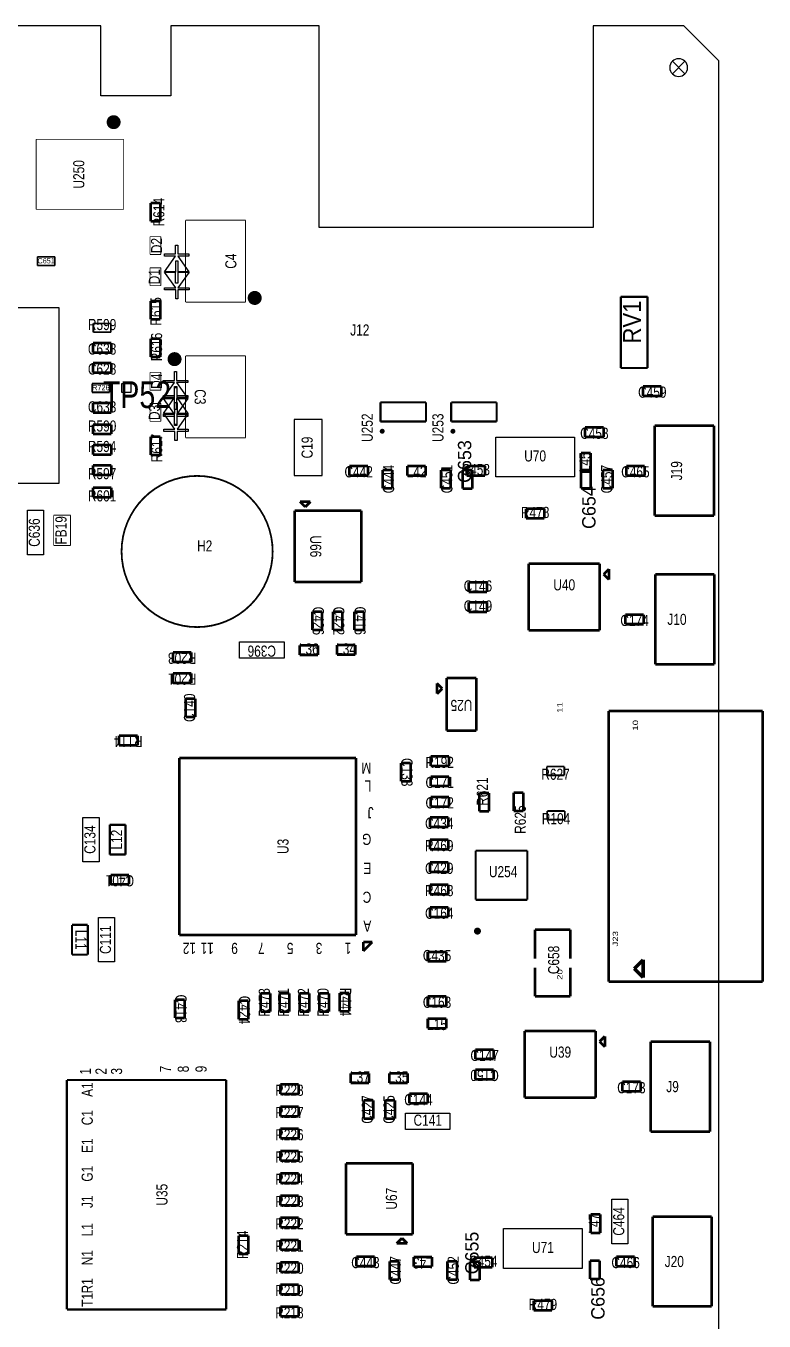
# Model space of a CAD drawing. Extents: x -6 to 122, y -39 to 112.
# Drawn here: x 77 to 119.2, y 37.7 to 111.6 of the extents above; entities that cross this region are included whole.
import ezdxf
from ezdxf.enums import TextEntityAlignment as Align

# ---------------------------------------------------------------- set-up
doc = ezdxf.new("R2010")
doc.units = 0
for name, color, linetype in [('BG_OUTLINE', 253, 'CONTINUOUS'), ('PG_ASSEMBLY_TOP', 111, 'CONTINUOUS'), ('RD_ASSEMBLY_TOP', 142, 'CONTINUOUS')]:
    doc.layers.add(name, color=color, linetype=linetype)

msp = doc.modelspace()

# ---------------------------------------------------------------- linework, layer by layer
at = {"layer": 'BG_OUTLINE'}
for points in [[(81.300015, 111.59998), (64.299998, 111.59998)], [(81.300015, 107.599988), (81.300015, 111.59998)], [(93.774971, 111.59998), (85.300007, 111.59998)], [(85.300007, 111.59998), (85.300007, 107.599988)], [(93.774971, 100.100003), (93.774971, 111.59998)], [(114.599999, 111.59998), (109.424978, 111.600005)], [(109.424978, 111.600005), (109.424978, 100.100003)], [(116.599995, 109.599984), (114.599999, 111.59998)], [(116.599995, 7.999984), (116.599995, 109.599984)], [(85.300007, 107.599988), (81.300015, 107.599988)], [(109.424978, 100.100003), (93.774971, 100.100003)]]:
    msp.add_lwpolyline(points, dxfattribs=at)
at = {"layer": 'PG_ASSEMBLY_TOP'}
msp.add_lwpolyline([(114.808, 109.22, 1), (113.792, 109.22, 1), (114.808, 109.22)], format="xyb", dxfattribs=at)
for points in [[(113.940844, 108.860844), (114.659156, 109.579156)], [(113.940844, 109.579156), (114.659156, 108.860844)], [(85.563558, 99.093071), (85.690558, 99.093071)], [(85.563558, 98.585071), (85.563558, 99.093071)], [(85.690558, 99.093071), (85.690558, 98.585071)], [(84.928558, 98.458071), (84.928558, 98.585071)], [(84.928558, 98.585071), (85.563558, 98.585071)], [(84.928558, 97.558073), (85.563558, 98.458071)], [(85.563558, 98.458071), (84.928558, 98.458071)], [(85.690558, 98.585071), (86.325558, 98.585071)], [(86.325558, 98.458071), (85.690558, 98.458071)], [(85.690558, 98.458071), (86.325558, 97.558073)], [(86.325558, 98.585071), (86.325558, 98.458071)], [(85.576562, 97.553069), (85.576562, 98.188069)], [(85.576562, 98.188069), (85.703562, 98.188069)], [(85.703562, 98.188069), (85.703562, 97.553069)], [(85.563558, 97.558073), (84.928558, 97.558073)], [(85.576562, 96.653071), (84.941562, 97.553069)], [(84.941562, 97.553069), (85.576562, 97.553069)], [(85.563558, 96.923073), (85.563558, 97.558073)], [(85.690558, 96.923073), (85.563558, 96.923073)], [(86.325558, 97.558073), (85.690558, 97.558073)], [(85.690558, 97.558073), (85.690558, 96.923073)], [(85.703562, 97.553069), (86.338562, 97.553069)], [(86.338562, 97.553069), (85.703562, 96.653071)], [(84.941562, 96.526071), (84.941562, 96.653071)], [(84.941562, 96.653071), (85.576562, 96.653071)], [(85.576562, 96.526071), (84.941562, 96.526071)], [(85.576562, 96.018071), (85.576562, 96.526071)], [(85.703562, 96.653071), (86.338562, 96.653071)], [(86.338562, 96.526071), (85.703562, 96.526071)], [(85.703562, 96.526071), (85.703562, 96.018071)], [(86.338562, 96.653071), (86.338562, 96.526071)], [(78.918029, 95.498996), (68.918023, 95.498996)], [(78.918029, 85.498991), (78.918029, 95.498996)], [(85.703562, 96.018071), (85.576562, 96.018071)], [(85.504858, 91.872257), (85.631858, 91.872257)], [(85.504858, 91.364257), (85.504858, 91.872257)], [(85.631858, 91.872257), (85.631858, 91.364257)], [(84.869858, 91.237257), (84.869858, 91.364257)], [(84.869858, 91.364257), (85.504858, 91.364257)], [(84.869858, 90.337259), (85.504858, 91.237257)], [(85.504858, 91.237257), (84.869858, 91.237257)], [(85.512732, 91.015744), (85.639732, 91.015744)], [(85.512732, 90.507744), (85.512732, 91.015744)], [(85.517838, 90.332255), (85.517838, 90.967255)], [(85.517838, 90.967255), (85.644838, 90.967255)], [(85.631858, 91.364257), (86.266858, 91.364257)], [(86.266858, 91.237257), (85.631858, 91.237257)], [(85.631858, 91.237257), (86.266858, 90.337259)], [(85.639732, 91.015744), (85.639732, 90.507744)], [(85.644838, 90.967255), (85.644838, 90.332255)], [(86.266858, 91.364257), (86.266858, 91.237257)], [(85.504858, 90.337259), (84.869858, 90.337259)], [(84.877732, 90.380744), (84.877732, 90.507744)], [(84.877732, 90.507744), (85.512732, 90.507744)], [(84.877732, 89.480847), (85.512732, 90.380744)], [(85.512732, 90.380744), (84.877732, 90.380744)], [(85.517838, 89.432257), (84.882838, 90.332255)], [(84.882838, 90.332255), (85.517838, 90.332255)], [(85.504858, 89.702259), (85.504858, 90.337259)], [(86.266858, 90.337259), (85.631858, 90.337259)], [(85.631858, 90.337259), (85.631858, 89.702259)], [(85.639732, 90.507744), (86.274732, 90.507744)], [(86.274732, 90.380744), (85.639732, 90.380744)], [(85.639732, 90.380744), (86.274732, 89.480847)], [(85.644838, 90.332255), (86.279838, 90.332255)], [(86.279838, 90.332255), (85.644838, 89.432257)], [(86.274732, 90.507744), (86.274732, 90.380744)], [(85.512732, 89.480847), (84.877732, 89.480847)], [(85.525635, 88.575744), (84.890635, 89.475742)], [(84.890635, 89.475742), (85.525635, 89.475742)], [(85.631858, 89.702259), (85.504858, 89.702259)], [(85.512732, 88.845847), (85.512732, 89.480847)], [(85.525635, 89.475742), (85.525635, 90.110742)], [(85.525635, 90.110742), (85.652635, 90.110742)], [(86.274732, 89.480847), (85.639732, 89.480847)], [(85.639732, 89.480847), (85.639732, 88.845847)], [(85.652635, 90.110742), (85.652635, 89.475742)], [(85.652635, 89.475742), (86.287635, 89.475742)], [(86.287635, 89.475742), (85.652635, 88.575744)], [(84.882838, 89.305257), (84.882838, 89.432257)], [(84.882838, 89.432257), (85.517838, 89.432257)], [(85.517838, 89.305257), (84.882838, 89.305257)], [(85.639732, 88.845847), (85.512732, 88.845847)], [(85.517838, 88.797257), (85.517838, 89.305257)], [(85.644838, 88.797257), (85.517838, 88.797257)], [(85.644838, 89.432257), (86.279838, 89.432257)], [(86.279838, 89.305257), (85.644838, 89.305257)], [(85.644838, 89.305257), (85.644838, 88.797257)], [(86.279838, 89.432257), (86.279838, 89.305257)], [(93.946878, 89.133807), (92.346678, 89.133807)], [(92.346678, 89.133807), (92.346678, 85.934017)], [(93.946878, 85.934017), (93.946878, 89.133807)], [(84.890635, 88.448744), (84.890635, 88.575744)], [(84.890635, 88.575744), (85.525635, 88.575744)], [(85.525635, 88.448744), (84.890635, 88.448744)], [(85.525635, 87.940744), (85.525635, 88.448744)], [(85.652635, 88.575744), (86.287635, 88.575744)], [(86.287635, 88.448744), (85.652635, 88.448744)], [(85.652635, 88.448744), (85.652635, 87.940744)], [(86.287635, 88.575744), (86.287635, 88.448744)], [(85.652635, 87.940744), (85.525635, 87.940744)], [(92.346678, 85.934017), (93.946878, 85.934017)], [(68.918023, 85.498991), (78.918029, 85.498991)]]:
    msp.add_lwpolyline(points, dxfattribs=at)
for points, const_width in [([(82.232449, 106.105046, 0.999997), (81.833187, 106.105071, 1.000003), (82.232449, 106.105046)], 0.398805), ([(90.289913, 96.073341, 0.999987), (89.890041, 96.073366, 1.000013), (90.289913, 96.073341)], 0.399999), ([(85.712554, 92.578961, 1.000013), (85.312682, 92.578936, 0.999987), (85.712554, 92.578961)], 0.399999), ([(97.440902, 88.463653, 0.999969), (97.300898, 88.463653, 1.000031), (97.440902, 88.463653)], 0.140005), ([(101.479502, 88.463653, 0.999969), (101.339498, 88.463653, 1.000031), (101.479502, 88.463653)], 0.140005), ([(91.114296, 81.599989, 1), (82.485763, 81.599989, 1), (91.114296, 81.599989)], 0.1016), ([(102.909294, 59.93224, 0.999987), (102.709294, 59.932265, 1.000013), (102.909294, 59.93224)], 0.2)]:
    msp.add_lwpolyline(points, format="xyb", dxfattribs=dict(at, const_width=const_width))
for points, const_width in [([(77.605687, 105.126231), (77.605687, 101.12822)], 0.0508), ([(82.604483, 105.126231), (77.605687, 105.126231)], 0.0508), ([(82.604483, 101.12822), (82.604483, 105.126231)], 0.0508), ([(84.14799, 101.493244), (84.14799, 100.443259)], 0.1524), ([(84.698205, 101.493244), (84.14799, 101.493244)], 0.1524), ([(84.698205, 100.443259), (84.698205, 101.493244)], 0.1524), ([(77.605687, 101.12822), (82.604483, 101.12822)], 0.0508), ([(84.14799, 100.443259), (84.698205, 100.443259)], 0.1524), ([(89.566547, 100.51128), (86.137547, 100.51128)], 0.050013), ([(86.137547, 100.51128), (86.137547, 95.837197)], 0.050013), ([(89.566547, 95.837197), (89.566547, 100.51128)], 0.050013), ([(84.113141, 98.553143), (84.113141, 99.573232)], 0.050013), ([(84.113141, 99.573232), (84.732952, 99.573232)], 0.050013), ([(84.732952, 99.573232), (84.732952, 98.553143)], 0.050013), ([(78.681097, 98.420911), (77.681303, 98.420911)], 0.1016), ([(77.681303, 98.420911), (77.681303, 97.921089)], 0.1016), ([(78.681097, 97.921089), (78.681097, 98.420911)], 0.1016), ([(84.732952, 98.553143), (84.113141, 98.553143)], 0.050013), ([(77.681303, 97.921089), (78.681097, 97.921089)], 0.1016), ([(84.113243, 96.77527), (84.113243, 97.795359)], 0.050013), ([(84.113243, 97.795359), (84.732952, 97.795359)], 0.050013), ([(84.732952, 97.795359), (84.732952, 96.77527)], 0.050013), ([(84.732952, 96.77527), (84.113243, 96.77527)], 0.050013), ([(110.998, 92.075), (110.998, 96.139)], 0.127), ([(110.998, 96.139), (112.522, 96.139)], 0.127), ([(112.522, 96.139), (112.522, 92.075)], 0.127), ([(84.698205, 95.905244), (84.14799, 95.905244)], 0.1524), ([(84.14799, 95.905244), (84.14799, 94.855259)], 0.1524), ([(84.698205, 94.855259), (84.698205, 95.905244)], 0.1524), ([(86.137547, 95.837197), (89.566547, 95.837197)], 0.050013), ([(81.874995, 94.614263), (80.875175, 94.614263)], 0.102108), ([(80.875175, 94.614263), (80.875175, 94.114366)], 0.102108), ([(81.874995, 94.114366), (81.874995, 94.614263)], 0.102108), ([(84.14799, 94.855259), (84.698205, 94.855259)], 0.1524), ([(80.875175, 94.114366), (81.874995, 94.114366)], 0.102108), ([(81.90009, 93.496359), (80.850105, 93.496359)], 0.1524), ([(80.850105, 93.496359), (80.850105, 92.946144)], 0.1524), ([(81.90009, 92.946144), (81.90009, 93.496359)], 0.1524), ([(84.698205, 93.746244), (84.14799, 93.746244)], 0.1524), ([(84.14799, 93.746244), (84.14799, 92.696259)], 0.1524), ([(84.698205, 92.696259), (84.698205, 93.746244)], 0.1524), ([(80.850105, 92.946144), (81.90009, 92.946144)], 0.1524), ([(81.90009, 92.353359), (80.850105, 92.353359)], 0.1524), ([(80.850105, 92.353359), (80.850105, 91.803144)], 0.1524), ([(81.90009, 91.803144), (81.90009, 92.353359)], 0.1524), ([(84.14799, 92.696259), (84.698205, 92.696259)], 0.1524), ([(86.137648, 92.764305), (86.137648, 88.090197)], 0.050013), ([(89.566648, 92.764305), (86.137648, 92.764305)], 0.050013), ([(89.566648, 88.090197), (89.566648, 92.764305)], 0.050013), ([(80.850105, 91.803144), (81.90009, 91.803144)], 0.1524), ([(84.113141, 90.806143), (84.113141, 91.826258)], 0.050013), ([(84.113141, 91.826258), (84.732952, 91.826258)], 0.050013), ([(84.732952, 91.826258), (84.732952, 90.806143)], 0.050013), ([(112.522, 92.075), (110.998, 92.075)], 0.127), ([(81.805297, 91.181911), (80.805503, 91.181911)], 0.102108), ([(80.805503, 91.181911), (80.805503, 90.682089)], 0.102108), ([(81.805297, 90.682089), (81.805297, 91.181911)], 0.102108), ([(113.31989, 91.032559), (112.269905, 91.032559)], 0.1524), ([(112.269905, 91.032559), (112.269905, 90.482344)], 0.1524), ([(113.31989, 90.482344), (113.31989, 91.032559)], 0.1524), ([(80.805503, 90.682089), (81.805297, 90.682089)], 0.102108), ([(84.732952, 90.806143), (84.113141, 90.806143)], 0.050013), ([(112.269905, 90.482344), (113.31989, 90.482344)], 0.1524), ([(81.90009, 90.067359), (80.850105, 90.067359)], 0.1524), ([(80.850105, 90.067359), (80.850105, 89.517144)], 0.1524), ([(80.850105, 89.517144), (81.90009, 89.517144)], 0.1524), ([(81.90009, 89.517144), (81.90009, 90.067359)], 0.1524), ([(84.113141, 89.028143), (84.113141, 90.048258)], 0.050013), ([(84.113141, 90.048258), (84.732952, 90.048258)], 0.050013), ([(84.732952, 90.048258), (84.732952, 89.028143)], 0.050013), ([(97.2709, 89.01364), (97.2709, 90.113663)], 0.127), ([(97.2709, 90.113663), (99.870895, 90.113663)], 0.127), ([(99.870895, 90.113663), (99.870895, 89.01364)], 0.127), ([(101.3095, 89.01364), (101.3095, 90.113663)], 0.127), ([(101.3095, 90.113663), (103.909495, 90.113663)], 0.127), ([(103.909495, 90.113663), (103.909495, 89.01364)], 0.127), ([(81.90009, 88.848159), (80.850105, 88.848159)], 0.1524), ([(80.850105, 88.848159), (80.850105, 88.297944)], 0.1524), ([(81.90009, 88.297944), (81.90009, 88.848159)], 0.1524), ([(84.732952, 89.028143), (84.113141, 89.028143)], 0.050013), ([(99.870895, 89.01364), (97.2709, 89.01364)], 0.127), ([(103.909495, 89.01364), (101.3095, 89.01364)], 0.127), ([(110.010219, 88.684202), (108.960234, 88.684202)], 0.1524), ([(108.960234, 88.684202), (108.960234, 88.133987)], 0.1524), ([(110.010219, 88.133987), (110.010219, 88.684202)], 0.1524), ([(112.934598, 88.776251), (112.934598, 83.645451)], 0.1524), ([(116.312798, 88.776251), (112.934598, 88.776251)], 0.1524), ([(116.312798, 83.645451), (116.312798, 88.776251)], 0.1524), ([(80.850105, 88.297944), (81.90009, 88.297944)], 0.1524), ([(84.698205, 88.158244), (84.14799, 88.158244)], 0.1524), ([(84.14799, 88.158244), (84.14799, 87.108259)], 0.1524), ([(84.698205, 87.108259), (84.698205, 88.158244)], 0.1524), ([(86.137648, 88.090197), (89.566648, 88.090197)], 0.050013), ([(108.960234, 88.133987), (110.010219, 88.133987)], 0.1524), ([(81.90009, 87.679759), (80.850105, 87.679759)], 0.1524), ([(80.850105, 87.679759), (80.850105, 87.129544)], 0.1524), ([(81.90009, 87.129544), (81.90009, 87.679759)], 0.1524), ([(109.277734, 87.215955), (108.727519, 87.215955)], 0.1524), ([(108.727519, 87.215955), (108.727519, 86.165969)], 0.1524), ([(109.277734, 86.165969), (109.277734, 87.215955)], 0.1524), ([(80.850105, 87.129544), (81.90009, 87.129544)], 0.1524), ([(81.90009, 86.511359), (80.850105, 86.511359)], 0.1524), ([(80.850105, 86.511359), (80.850105, 85.961144)], 0.1524), ([(81.90009, 85.961144), (81.90009, 86.511359)], 0.1524), ([(84.14799, 87.108259), (84.698205, 87.108259)], 0.1524), ([(96.550886, 86.485959), (95.500901, 86.485959)], 0.1524), ([(95.500901, 86.485959), (95.500901, 85.935744)], 0.1524), ([(96.550886, 85.935744), (96.550886, 86.485959)], 0.1524), ([(99.858932, 86.485959), (98.808946, 86.485959)], 0.1524), ([(98.808946, 86.485959), (98.808946, 85.935744)], 0.1524), ([(99.858932, 85.935744), (99.858932, 86.485959)], 0.1524), ([(103.238757, 86.485959), (102.188772, 86.485959)], 0.1524), ([(102.188772, 86.485959), (102.188772, 85.935744)], 0.1524), ([(103.238757, 85.935744), (103.238757, 86.485959)], 0.1524), ([(112.35469, 86.485959), (111.304705, 86.485959)], 0.1524), ([(111.304705, 86.485959), (111.304705, 85.935744)], 0.1524), ([(112.35469, 85.935744), (112.35469, 86.485959)], 0.1524), ([(80.850105, 85.961144), (81.90009, 85.961144)], 0.1524), ([(95.500901, 85.935744), (96.550886, 85.935744)], 0.1524), ([(97.397062, 86.255733), (97.397062, 85.205748)], 0.1524), ([(97.947277, 86.255733), (97.397062, 86.255733)], 0.1524), ([(97.947277, 85.205748), (97.947277, 86.255733)], 0.1524), ([(98.808946, 85.935744), (99.858932, 85.935744)], 0.1524), ([(100.725681, 86.255733), (100.725681, 85.205748)], 0.1524), ([(101.275896, 86.255733), (100.725681, 86.255733)], 0.1524), ([(101.275896, 85.205748), (101.275896, 86.255733)], 0.1524), ([(102.518439, 86.244938), (101.968224, 86.244938)], 0.1524), ([(101.968224, 86.244938), (101.968224, 85.194953)], 0.1524), ([(102.188772, 85.935744), (103.238757, 85.935744)], 0.1524), ([(102.518439, 85.194953), (102.518439, 86.244938)], 0.1524), ([(108.727519, 86.255733), (108.727519, 85.205748)], 0.1524), ([(109.277734, 86.255733), (108.727519, 86.255733)], 0.1524), ([(108.727519, 86.165969), (109.277734, 86.165969)], 0.1524), ([(109.277734, 85.205748), (109.277734, 86.255733)], 0.1524), ([(109.980476, 86.255733), (109.980476, 85.205748)], 0.1524), ([(110.530691, 86.255733), (109.980476, 86.255733)], 0.1524), ([(110.530691, 85.205748), (110.530691, 86.255733)], 0.1524), ([(111.304705, 85.935744), (112.35469, 85.935744)], 0.1524), ([(81.90009, 85.241359), (80.850105, 85.241359)], 0.1524), ([(80.850105, 85.241359), (80.850105, 84.691144)], 0.1524), ([(81.90009, 84.691144), (81.90009, 85.241359)], 0.1524), ([(97.397062, 85.205748), (97.947277, 85.205748)], 0.1524), ([(100.725681, 85.205748), (101.275896, 85.205748)], 0.1524), ([(101.968224, 85.194953), (102.518439, 85.194953)], 0.1524), ([(108.727519, 85.205748), (109.277734, 85.205748)], 0.1524), ([(109.980476, 85.205748), (110.530691, 85.205748)], 0.1524), ([(80.850105, 84.691144), (81.90009, 84.691144)], 0.1524), ([(93.273296, 84.441817), (92.673297, 84.441817)], 0.1524), ([(92.673297, 84.441817), (92.973296, 84.14192)], 0.1524), ([(92.973296, 84.14192), (93.273296, 84.441817)], 0.1524), ([(78.606498, 81.943651), (78.606498, 83.670851)], 0.0508), ([(78.606498, 83.670851), (79.571698, 83.670851)], 0.0508), ([(79.571698, 83.670851), (79.571698, 81.943651)], 0.0508), ([(96.178294, 83.92193), (92.368294, 83.92193)], 0.151892), ([(92.368294, 83.92193), (92.368294, 79.86202)], 0.151892), ([(96.178294, 79.86202), (96.178294, 83.92193)], 0.151892), ([(106.631232, 84.041742), (105.581247, 84.041742)], 0.1524), ([(105.581247, 84.041742), (105.581247, 83.491527)], 0.1524), ([(105.581247, 83.491527), (106.631232, 83.491527)], 0.1524), ([(106.631232, 83.491527), (106.631232, 84.041742)], 0.1524), ([(112.934598, 83.645451), (116.312798, 83.645451)], 0.1524), ([(79.571698, 81.943651), (78.606498, 81.943651)], 0.0508), ([(109.79564, 80.904817), (105.73573, 80.904817)], 0.151892), ([(105.73573, 80.904817), (105.73573, 77.094817)], 0.151892), ([(109.79564, 77.094817), (109.79564, 80.904817)], 0.151892), ([(110.315629, 80.599712), (110.01563, 80.299712)], 0.1524), ([(110.315629, 79.999815), (110.315629, 80.599712)], 0.1524), ([(92.368294, 79.86202), (96.178294, 79.86202)], 0.151892), ([(103.36309, 79.846424), (102.313105, 79.846424)], 0.1524), ([(102.313105, 79.846424), (102.313105, 79.296209)], 0.1524), ([(103.36309, 79.296209), (103.36309, 79.846424)], 0.1524), ([(110.01563, 80.299712), (110.315629, 79.999815)], 0.1524), ([(112.959998, 80.292651), (112.959998, 75.161851)], 0.1524), ([(116.338198, 80.292651), (112.959998, 80.292651)], 0.1524), ([(116.338198, 75.161851), (116.338198, 80.292651)], 0.1524), ([(102.313105, 79.296209), (103.36309, 79.296209)], 0.1524), ([(103.36309, 78.703424), (102.313105, 78.703424)], 0.1524), ([(102.313105, 78.703424), (102.313105, 78.153209)], 0.1524), ([(103.36309, 78.153209), (103.36309, 78.703424)], 0.1524), ([(93.384446, 78.164334), (93.384446, 77.114349)], 0.1524), ([(93.934661, 78.164334), (93.384446, 78.164334)], 0.1524), ([(93.934661, 77.114349), (93.934661, 78.164334)], 0.1524), ([(94.552846, 78.164334), (94.552846, 77.114349)], 0.1524), ([(95.103061, 78.164334), (94.552846, 78.164334)], 0.1524), ([(95.103061, 77.114349), (95.103061, 78.164334)], 0.1524), ([(95.77258, 78.174037), (95.77258, 77.124052)], 0.1524), ([(96.322794, 78.174037), (95.77258, 78.174037)], 0.1524), ([(96.322794, 77.124052), (96.322794, 78.174037)], 0.1524), ([(102.313105, 78.153209), (103.36309, 78.153209)], 0.1524), ([(112.306379, 78.002359), (111.256394, 78.002359)], 0.1524), ([(111.256394, 78.002359), (111.256394, 77.452144)], 0.1524), ([(112.306379, 77.452144), (112.306379, 78.002359)], 0.1524), ([(93.384446, 77.114349), (93.934661, 77.114349)], 0.1524), ([(94.552846, 77.114349), (95.103061, 77.114349)], 0.1524), ([(95.77258, 77.124052), (96.322794, 77.124052)], 0.1524), ([(105.73573, 77.094817), (109.79564, 77.094817)], 0.151892), ([(111.256394, 77.452144), (112.306379, 77.452144)], 0.1524), ([(93.704435, 76.250978), (92.65445, 76.250978)], 0.1524), ([(92.65445, 76.250978), (92.65445, 75.700763)], 0.1524), ([(93.704435, 75.700763), (93.704435, 76.250978)], 0.1524), ([(95.833057, 76.255956), (94.783072, 76.255956)], 0.1524), ([(94.783072, 76.255956), (94.783072, 75.705741)], 0.1524), ([(95.833057, 75.705741), (95.833057, 76.255956)], 0.1524), ([(86.473157, 75.842901), (85.423172, 75.842901)], 0.1524), ([(85.423172, 75.842901), (85.423172, 75.292687)], 0.1524), ([(86.473157, 75.292687), (86.473157, 75.842901)], 0.1524), ([(92.65445, 75.700763), (93.704435, 75.700763)], 0.1524), ([(94.783072, 75.705741), (95.833057, 75.705741)], 0.1524), ([(85.423172, 75.292687), (86.473157, 75.292687)], 0.1524), ([(86.473157, 74.6506), (85.423172, 74.6506)], 0.1524), ([(85.423172, 74.6506), (85.423172, 74.100385)], 0.1524), ([(86.473157, 74.100385), (86.473157, 74.6506)], 0.1524), ([(112.959998, 75.161851), (116.338198, 75.161851)], 0.1524), ([(85.423172, 74.100385), (86.473157, 74.100385)], 0.1524), ([(100.798198, 73.775748), (100.4983, 74.075747)], 0.1524), ([(100.4983, 74.075747), (100.4983, 73.475748)], 0.1524), ([(102.748207, 74.37595), (101.048388, 74.37595)], 0.1524), ([(101.048388, 74.37595), (101.048388, 71.375753)], 0.1524), ([(102.748207, 71.375753), (102.748207, 74.37595)], 0.1524), ([(86.154539, 73.204121), (86.154539, 72.154136)], 0.1524), ([(86.704754, 73.204121), (86.154539, 73.204121)], 0.1524), ([(86.704754, 72.154136), (86.704754, 73.204121)], 0.1524), ([(100.4983, 73.475748), (100.798198, 73.775748)], 0.1524), ([(119.104105, 72.498255), (110.304097, 72.498255)], 0.1524), ([(110.304097, 72.498255), (110.304097, 57.048248)], 0.1524), ([(119.104105, 57.048248), (119.104105, 72.498255)], 0.1524), ([(86.154539, 72.154136), (86.704754, 72.154136)], 0.1524), ([(83.39869, 71.093559), (82.348705, 71.093559)], 0.1524), ([(82.348705, 71.093559), (82.348705, 70.543344)], 0.1524), ([(83.39869, 70.543344), (83.39869, 71.093559)], 0.1524), ([(101.048388, 71.375753), (102.748207, 71.375753)], 0.1524), ([(82.348705, 70.543344), (83.39869, 70.543344)], 0.1524), ([(95.879641, 69.816523), (85.779635, 69.816523)], 0.1524), ([(85.779635, 69.816523), (85.779635, 59.716416)], 0.1524), ([(95.879641, 59.716416), (95.879641, 69.816523)], 0.1524), ([(98.447936, 69.526074), (98.447936, 68.476089)], 0.1524), ([(98.998151, 69.526074), (98.447936, 69.526074)], 0.1524), ([(98.998151, 68.476089), (98.998151, 69.526074)], 0.1524), ([(101.17869, 69.899759), (100.128705, 69.899759)], 0.1524), ([(100.128705, 69.899759), (100.128705, 69.349544)], 0.1524), ([(101.17869, 69.349544), (101.17869, 69.899759)], 0.1524), ([(100.128705, 69.349544), (101.17869, 69.349544)], 0.1524), ([(101.17869, 68.756759), (100.128705, 68.756759)], 0.1524), ([(100.128705, 68.756759), (100.128705, 68.206544)], 0.1524), ([(101.17869, 68.206544), (101.17869, 68.756759)], 0.1524), ([(107.768263, 69.325388), (106.768468, 69.325388)], 0.102108), ([(106.768468, 69.325388), (106.768468, 68.825567)], 0.102108), ([(106.768468, 68.825567), (107.768263, 68.825567)], 0.102108), ([(107.768263, 68.825567), (107.768263, 69.325388)], 0.102108), ([(98.447936, 68.476089), (98.998151, 68.476089)], 0.1524), ([(100.128705, 68.206544), (101.17869, 68.206544)], 0.1524), ([(101.17869, 67.588359), (100.128705, 67.588359)], 0.1524), ([(100.128705, 67.588359), (100.128705, 67.038144)], 0.1524), ([(101.17869, 67.038144), (101.17869, 67.588359)], 0.1524), ([(103.468805, 67.812844), (102.91859, 67.812844)], 0.1524), ([(102.91859, 67.812844), (102.91859, 66.762859)], 0.1524), ([(103.468805, 66.762859), (103.468805, 67.812844)], 0.1524), ([(104.87439, 67.838244), (104.87439, 66.788259)], 0.1524), ([(105.424605, 67.838244), (104.87439, 67.838244)], 0.1524), ([(105.424605, 66.788259), (105.424605, 67.838244)], 0.1524), ([(100.128705, 67.038144), (101.17869, 67.038144)], 0.1524), ([(102.91859, 66.762859), (103.468805, 66.762859)], 0.1524), ([(104.87439, 66.788259), (105.424605, 66.788259)], 0.1524), ([(107.796584, 66.79057), (106.796789, 66.79057)], 0.102108), ([(106.796789, 66.79057), (106.796789, 66.290749)], 0.102108), ([(107.796584, 66.290749), (107.796584, 66.79057)], 0.102108), ([(82.714186, 66.004161), (81.81401, 66.004161)], 0.127), ([(81.81401, 66.004161), (81.81401, 64.304342)], 0.127), ([(82.714186, 64.304342), (82.714186, 66.004161)], 0.127), ([(101.15329, 66.419959), (100.103305, 66.419959)], 0.1524), ([(100.103305, 66.419959), (100.103305, 65.869744)], 0.1524), ([(100.103305, 65.869744), (101.15329, 65.869744)], 0.1524), ([(101.15329, 65.869744), (101.15329, 66.419959)], 0.1524), ([(106.796789, 66.290749), (107.796584, 66.290749)], 0.102108), ([(101.15329, 65.149959), (100.103305, 65.149959)], 0.1524), ([(100.103305, 65.149959), (100.103305, 64.599744)], 0.1524), ([(101.15329, 64.599744), (101.15329, 65.149959)], 0.1524), ([(81.81401, 64.304342), (82.714186, 64.304342)], 0.127), ([(100.103305, 64.599744), (101.15329, 64.599744)], 0.1524), ([(102.709294, 61.722254), (102.709294, 64.522248)], 0.127), ([(102.709294, 64.522248), (105.659301, 64.522248)], 0.127), ([(105.659301, 64.522248), (105.659301, 61.722254)], 0.127), ([(101.15329, 63.854559), (100.103305, 63.854559)], 0.1524), ([(100.103305, 63.854559), (100.103305, 63.304344)], 0.1524), ([(101.15329, 63.304344), (101.15329, 63.854559)], 0.1524), ([(82.91609, 63.143359), (81.866105, 63.143359)], 0.1524), ([(81.866105, 63.143359), (81.866105, 62.593144)], 0.1524), ([(82.91609, 62.593144), (82.91609, 63.143359)], 0.1524), ([(100.103305, 63.304344), (101.15329, 63.304344)], 0.1524), ([(81.866105, 62.593144), (82.91609, 62.593144)], 0.1524), ([(101.15329, 62.584559), (100.103305, 62.584559)], 0.1524), ([(100.103305, 62.584559), (100.103305, 62.034344)], 0.1524), ([(100.103305, 62.034344), (101.15329, 62.034344)], 0.1524), ([(101.15329, 62.034344), (101.15329, 62.584559)], 0.1524), ([(101.15329, 61.289159), (100.103305, 61.289159)], 0.1524), ([(100.103305, 61.289159), (100.103305, 60.738944)], 0.1524), ([(101.15329, 60.738944), (101.15329, 61.289159)], 0.1524), ([(105.659301, 61.722254), (102.709294, 61.722254)], 0.127), ([(100.103305, 60.738944), (101.15329, 60.738944)], 0.1524), ([(79.654984, 60.289161), (79.654984, 58.589139)], 0.127), ([(80.554881, 60.289161), (79.654984, 60.289161)], 0.127), ([(80.554881, 58.589139), (80.554881, 60.289161)], 0.127), ([(108.123558, 60.013291), (106.091558, 60.013291)], 0.1524), ([(106.091558, 60.013291), (106.091558, 58.362291)], 0.1524), ([(108.123558, 58.362291), (108.123558, 60.013291)], 0.1524), ([(85.779635, 59.716416), (95.879641, 59.716416)], 0.1524), ([(96.290638, 58.797419), (96.290638, 59.305419)], 0.1524), ([(96.290638, 59.305419), (96.798638, 59.305419)], 0.1524), ([(96.671638, 59.178419), (96.290638, 58.797419)], 0.1524), ([(96.798638, 59.305419), (96.671638, 59.178419)], 0.1524), ([(79.654984, 58.589139), (80.554881, 58.589139)], 0.127), ([(101.02629, 58.749159), (99.976305, 58.749159)], 0.1524), ([(99.976305, 58.749159), (99.976305, 58.198944)], 0.1524), ([(101.02629, 58.198944), (101.02629, 58.749159)], 0.1524), ([(99.976305, 58.198944), (101.02629, 58.198944)], 0.1524), ([(106.091558, 56.203291), (106.091558, 57.854291)], 0.1524), ([(108.123558, 57.854291), (108.123558, 56.203291)], 0.1524), ([(111.761092, 57.788251), (112.269092, 58.296251)], 0.2032), ([(112.269092, 57.280251), (111.761092, 57.788251)], 0.2032), ([(112.269092, 58.296251), (112.269092, 57.280251)], 0.2032), ([(110.304097, 57.048248), (119.104105, 57.048248)], 0.1524), ([(90.424152, 56.388584), (90.424152, 55.338599)], 0.1524), ([(90.974367, 56.388584), (90.424152, 56.388584)], 0.1524), ([(90.974367, 55.338599), (90.974367, 56.388584)], 0.1524), ([(91.516352, 56.388584), (91.516352, 55.338599)], 0.1524), ([(92.066567, 56.388584), (91.516352, 56.388584)], 0.1524), ([(92.066567, 55.338599), (92.066567, 56.388584)], 0.1524), ([(92.659352, 56.388584), (92.659352, 55.338599)], 0.1524), ([(93.209567, 56.388584), (92.659352, 56.388584)], 0.1524), ([(93.209567, 55.338599), (93.209567, 56.388584)], 0.1524), ([(93.776952, 56.388584), (93.776952, 55.338599)], 0.1524), ([(94.327167, 56.388584), (93.776952, 56.388584)], 0.1524), ([(94.327167, 55.338599), (94.327167, 56.388584)], 0.1524), ([(94.94299, 56.408244), (94.94299, 55.358259)], 0.1524), ([(95.493205, 56.408244), (94.94299, 56.408244)], 0.1524), ([(95.493205, 55.358259), (95.493205, 56.408244)], 0.1524), ([(101.02629, 56.209159), (99.976305, 56.209159)], 0.1524), ([(99.976305, 56.209159), (99.976305, 55.658944)], 0.1524), ([(101.02629, 55.658944), (101.02629, 56.209159)], 0.1524), ([(108.123558, 56.203291), (106.091558, 56.203291)], 0.1524), ([(85.54499, 56.027244), (85.54499, 54.977259)], 0.1524), ([(86.095205, 56.027244), (85.54499, 56.027244)], 0.1524), ([(86.095205, 54.977259), (86.095205, 56.027244)], 0.1524), ([(89.17145, 55.954422), (89.17145, 54.904437)], 0.1524), ([(89.721665, 55.954422), (89.17145, 55.954422)], 0.1524), ([(89.721665, 54.904437), (89.721665, 55.954422)], 0.1524), ([(99.976305, 55.658944), (101.02629, 55.658944)], 0.1524), ([(85.54499, 54.977259), (86.095205, 54.977259)], 0.1524), ([(89.17145, 54.904437), (89.721665, 54.904437)], 0.1524), ([(90.424152, 55.338599), (90.974367, 55.338599)], 0.1524), ([(91.516352, 55.338599), (92.066567, 55.338599)], 0.1524), ([(92.659352, 55.338599), (93.209567, 55.338599)], 0.1524), ([(93.776952, 55.338599), (94.327167, 55.338599)], 0.1524), ([(94.94299, 55.358259), (95.493205, 55.358259)], 0.1524), ([(101.02629, 54.939159), (99.976305, 54.939159)], 0.1524), ([(99.976305, 54.939159), (99.976305, 54.388944)], 0.1524), ([(101.02629, 54.388944), (101.02629, 54.939159)], 0.1524), ([(99.976305, 54.388944), (101.02629, 54.388944)], 0.1524), ([(109.56704, 54.232302), (105.50713, 54.232302)], 0.151892), ([(105.50713, 54.232302), (105.50713, 50.422302)], 0.151892), ([(109.56704, 50.422302), (109.56704, 54.232302)], 0.151892), ([(110.087029, 53.927197), (109.78703, 53.627198)], 0.1524), ([(110.087029, 53.3273), (110.087029, 53.927197)], 0.1524), ([(103.74409, 53.173909), (102.694105, 53.173909)], 0.1524), ([(102.694105, 53.173909), (102.694105, 52.623695)], 0.1524), ([(103.74409, 52.623695), (103.74409, 53.173909)], 0.1524), ([(109.78703, 53.627198), (110.087029, 53.3273)], 0.1524), ([(112.705998, 53.622651), (112.705998, 48.491851)], 0.1524), ([(116.084198, 53.622651), (112.705998, 53.622651)], 0.1524), ([(116.084198, 48.491851), (116.084198, 53.622651)], 0.1524), ([(102.694105, 52.623695), (103.74409, 52.623695)], 0.1524), ([(96.624445, 51.814959), (95.57446, 51.814959)], 0.1524), ([(95.57446, 51.814959), (95.57446, 51.264744)], 0.1524), ([(96.624445, 51.264744), (96.624445, 51.814959)], 0.1524), ([(98.824263, 51.814959), (97.774277, 51.814959)], 0.1524), ([(97.774277, 51.814959), (97.774277, 51.264744)], 0.1524), ([(98.824263, 51.264744), (98.824263, 51.814959)], 0.1524), ([(103.74409, 52.030909), (102.694105, 52.030909)], 0.1524), ([(102.694105, 52.030909), (102.694105, 51.480695)], 0.1524), ([(103.74409, 51.480695), (103.74409, 52.030909)], 0.1524), ([(88.463831, 51.435025), (79.364027, 51.435025)], 0.127), ([(79.364027, 51.435025), (79.364027, 38.335229)], 0.127), ([(88.463831, 38.335229), (88.463831, 51.435025)], 0.127), ([(92.596741, 51.187121), (91.546756, 51.187121)], 0.1524), ([(91.546756, 51.187121), (91.546756, 50.636907)], 0.1524), ([(92.596741, 50.636907), (92.596741, 51.187121)], 0.1524), ([(95.57446, 51.264744), (96.624445, 51.264744)], 0.1524), ([(97.774277, 51.264744), (98.824263, 51.264744)], 0.1524), ([(102.694105, 51.480695), (103.74409, 51.480695)], 0.1524), ([(112.12609, 51.332359), (111.076105, 51.332359)], 0.1524), ([(111.076105, 51.332359), (111.076105, 50.782144)], 0.1524), ([(112.12609, 50.782144), (112.12609, 51.332359)], 0.1524), ([(91.546756, 50.636907), (92.596741, 50.636907)], 0.1524), ([(96.85467, 50.275566), (96.304456, 50.275566)], 0.1524), ([(96.304456, 50.275566), (96.304456, 49.225581)], 0.1524), ([(96.85467, 49.225581), (96.85467, 50.275566)], 0.1524), ([(98.094267, 50.275566), (97.544052, 50.275566)], 0.1524), ([(97.544052, 50.275566), (97.544052, 49.225581)], 0.1524), ([(98.094267, 49.225581), (98.094267, 50.275566)], 0.1524), ([(99.963707, 50.646559), (98.913721, 50.646559)], 0.1524), ([(98.913721, 50.646559), (98.913721, 50.096344)], 0.1524), ([(99.963707, 50.096344), (99.963707, 50.646559)], 0.1524), ([(105.50713, 50.422302), (109.56704, 50.422302)], 0.151892), ([(111.076105, 50.782144), (112.12609, 50.782144)], 0.1524), ([(92.596741, 49.917121), (91.546756, 49.917121)], 0.1524), ([(91.546756, 49.917121), (91.546756, 49.366907)], 0.1524), ([(92.596741, 49.366907), (92.596741, 49.917121)], 0.1524), ([(98.913721, 50.096344), (99.963707, 50.096344)], 0.1524), ([(91.546756, 49.366907), (92.596741, 49.366907)], 0.1524), ([(96.304456, 49.225581), (96.85467, 49.225581)], 0.1524), ([(97.544052, 49.225581), (98.094267, 49.225581)], 0.1524), ([(92.596741, 48.647121), (91.546756, 48.647121)], 0.1524), ([(91.546756, 48.647121), (91.546756, 48.096907)], 0.1524), ([(91.546756, 48.096907), (92.596741, 48.096907)], 0.1524), ([(92.596741, 48.096907), (92.596741, 48.647121)], 0.1524), ([(112.705998, 48.491851), (116.084198, 48.491851)], 0.1524), ([(92.596741, 47.377121), (91.546756, 47.377121)], 0.1524), ([(91.546756, 47.377121), (91.546756, 46.826907)], 0.1524), ([(92.596741, 46.826907), (92.596741, 47.377121)], 0.1524), ([(91.546756, 46.826907), (92.596741, 46.826907)], 0.1524), ([(95.294348, 46.686394), (95.294348, 42.626483)], 0.151892), ([(99.104348, 46.686394), (95.294348, 46.686394)], 0.151892), ([(99.104348, 42.626483), (99.104348, 46.686394)], 0.151892), ([(92.596741, 46.107121), (91.546756, 46.107121)], 0.1524), ([(91.546756, 46.107121), (91.546756, 45.556907)], 0.1524), ([(92.596741, 45.556907), (92.596741, 46.107121)], 0.1524), ([(91.546756, 45.556907), (92.596741, 45.556907)], 0.1524), ([(92.596741, 44.837121), (91.546756, 44.837121)], 0.1524), ([(91.546756, 44.837121), (91.546756, 44.286907)], 0.1524), ([(91.546756, 44.286907), (92.596741, 44.286907)], 0.1524), ([(92.596741, 44.286907), (92.596741, 44.837121)], 0.1524), ([(92.596741, 43.567121), (91.546756, 43.567121)], 0.1524), ([(91.546756, 43.567121), (91.546756, 43.016907)], 0.1524), ([(92.596741, 43.016907), (92.596741, 43.567121)], 0.1524), ([(109.818805, 43.759145), (109.26859, 43.759145)], 0.1524), ([(109.26859, 43.759145), (109.26859, 42.70916)], 0.1524), ([(109.818805, 42.70916), (109.818805, 43.759145)], 0.1524), ([(112.807598, 43.640451), (112.807598, 38.509651)], 0.1524), ([(116.185798, 43.640451), (112.807598, 43.640451)], 0.1524), ([(116.185798, 38.509651), (116.185798, 43.640451)], 0.1524), ([(91.546756, 43.016907), (92.596741, 43.016907)], 0.1524), ([(89.730656, 42.547007), (89.180441, 42.547007)], 0.1524), ([(89.180441, 42.547007), (89.180441, 41.497021)], 0.1524), ([(89.730656, 41.497021), (89.730656, 42.547007)], 0.1524), ([(92.596741, 42.297121), (91.546756, 42.297121)], 0.1524), ([(91.546756, 42.297121), (91.546756, 41.746907)], 0.1524), ([(92.596741, 41.746907), (92.596741, 42.297121)], 0.1524), ([(95.294348, 42.626483), (99.104348, 42.626483)], 0.151892), ([(98.499244, 42.406494), (98.199346, 42.106596)], 0.1524), ([(98.199346, 42.106596), (98.799244, 42.106596)], 0.1524), ([(98.799244, 42.106596), (98.499244, 42.406494)], 0.1524), ([(109.26859, 42.70916), (109.818805, 42.70916)], 0.1524), ([(89.180441, 41.497021), (89.730656, 41.497021)], 0.1524), ([(91.546756, 41.746907), (92.596741, 41.746907)], 0.1524), ([(96.93689, 41.350159), (95.886905, 41.350159)], 0.1524), ([(95.886905, 41.350159), (95.886905, 40.799944)], 0.1524), ([(96.93689, 40.799944), (96.93689, 41.350159)], 0.1524), ([(100.21349, 41.324759), (99.163505, 41.324759)], 0.1524), ([(99.163505, 41.324759), (99.163505, 40.774544)], 0.1524), ([(100.21349, 40.774544), (100.21349, 41.324759)], 0.1524), ([(111.79589, 41.350159), (110.745905, 41.350159)], 0.1524), ([(110.745905, 41.350159), (110.745905, 40.799944)], 0.1524), ([(111.79589, 40.799944), (111.79589, 41.350159)], 0.1524), ([(92.596741, 41.027121), (91.546756, 41.027121)], 0.1524), ([(91.546756, 41.027121), (91.546756, 40.476907)], 0.1524), ([(92.596741, 40.476907), (92.596741, 41.027121)], 0.1524), ([(95.886905, 40.799944), (96.93689, 40.799944)], 0.1524), ([(97.78779, 41.092044), (97.78779, 40.042059)], 0.1524), ([(98.338005, 41.092044), (97.78779, 41.092044)], 0.1524), ([(98.338005, 40.042059), (98.338005, 41.092044)], 0.1524), ([(99.163505, 40.774544), (100.21349, 40.774544)], 0.1524), ([(101.08979, 41.092044), (101.08979, 40.042059)], 0.1524), ([(101.640005, 41.092044), (101.08979, 41.092044)], 0.1524), ([(101.640005, 40.042059), (101.640005, 41.092044)], 0.1524), ([(102.935405, 41.066644), (102.38519, 41.066644)], 0.1524), ([(102.38519, 41.066644), (102.38519, 40.016659)], 0.1524), ([(103.66789, 41.299359), (102.617905, 41.299359)], 0.1524), ([(102.617905, 41.299359), (102.617905, 40.749144)], 0.1524), ([(102.617905, 40.749144), (103.66789, 40.749144)], 0.1524), ([(102.935405, 40.016659), (102.935405, 41.066644)], 0.1524), ([(103.66789, 40.749144), (103.66789, 41.299359)], 0.1524), ([(109.244435, 41.118688), (109.244435, 40.068703)], 0.1524), ([(109.79465, 41.118688), (109.244435, 41.118688)], 0.1524), ([(109.79465, 40.068703), (109.79465, 41.118688)], 0.1524), ([(110.745905, 40.799944), (111.79589, 40.799944)], 0.1524), ([(91.546756, 40.476907), (92.596741, 40.476907)], 0.1524), ([(97.78779, 40.042059), (98.338005, 40.042059)], 0.1524), ([(101.08979, 40.042059), (101.640005, 40.042059)], 0.1524), ([(102.38519, 40.016659), (102.935405, 40.016659)], 0.1524), ([(109.244435, 40.068703), (109.79465, 40.068703)], 0.1524), ([(92.596741, 39.757121), (91.546756, 39.757121)], 0.1524), ([(91.546756, 39.757121), (91.546756, 39.206907)], 0.1524), ([(91.546756, 39.206907), (92.596741, 39.206907)], 0.1524), ([(92.596741, 39.206907), (92.596741, 39.757121)], 0.1524), ([(92.596741, 38.487121), (91.546756, 38.487121)], 0.1524), ([(91.546756, 38.487121), (91.546756, 37.936907)], 0.1524), ([(92.596741, 37.936907), (92.596741, 38.487121)], 0.1524), ([(107.073598, 38.838657), (106.023613, 38.838657)], 0.1524), ([(106.023613, 38.838657), (106.023613, 38.288443)], 0.1524), ([(107.073598, 38.288443), (107.073598, 38.838657)], 0.1524), ([(112.807598, 38.509651), (116.185798, 38.509651)], 0.1524), ([(79.364027, 38.335229), (88.463831, 38.335229)], 0.127), ([(91.546756, 37.936907), (92.596741, 37.936907)], 0.1524), ([(106.023613, 38.288443), (107.073598, 38.288443)], 0.1524)]:
    msp.add_lwpolyline(points, dxfattribs=dict(at, const_width=const_width))
for points in [[(82.4992, 90.678), (82.4992, 91.186), (83.0072, 91.186), (83.0072, 90.678)], [(103.856231, 85.855251), (103.856231, 88.130863), (108.352031, 88.130863), (108.352031, 85.855251)], [(77.105104, 83.950251), (78.025092, 83.950251), (78.025092, 81.410251), (77.105104, 81.410251)], [(91.765907, 76.435864), (91.765907, 75.515876), (89.225907, 75.515876), (89.225907, 76.435864)], [(80.280104, 66.424251), (81.200092, 66.424251), (81.200092, 63.884251), (80.280104, 63.884251)], [(82.089092, 58.169251), (81.169104, 58.169251), (81.169104, 60.709251), (82.089092, 60.709251)], [(98.702114, 48.616057), (98.702114, 49.536045), (101.242114, 49.536045), (101.242114, 48.616057)], [(110.480678, 44.631051), (111.400666, 44.631051), (111.400666, 42.091051), (110.480678, 42.091051)], [(104.298598, 40.673833), (104.298598, 42.949444), (108.794398, 42.949444), (108.794398, 40.673833)]]:
    msp.add_lwpolyline(points, close=True, dxfattribs=at)

# ---------------------------------------------------------------- texts
for s, height, rotation, width, p in [('11', 0.3048, 90, 1.333333, (107.664098, 72.393251)), ('10', 0.3048, 90, 1.333333, (111.982098, 71.377251)), ('M', 0.635, 180, 0.8, (96.747838, 69.550331)), ('L', 0.635, 180, 0.8, (96.747838, 68.534331)), ('J', 0.635, 180, 0.8, (96.874838, 67.010331)), ('G', 0.635, 180, 0.8, (96.747838, 65.486331)), ('E', 0.635, 180, 0.8, (96.747838, 63.835331)), ('C', 0.635, 180, 0.8, (96.747838, 62.184331)), ('A', 0.635, 180, 0.8, (96.747838, 60.533331)), ('12', 0.635, 180, 0.8, (86.740238, 59.263331)), ('11', 0.635, 180, 0.8, (87.756238, 59.263331)), ('9', 0.635, 180, 0.8, (89.127838, 59.263331)), ('7', 0.635, 180, 0.8, (90.651838, 59.263331)), ('5', 0.635, 180, 0.8, (92.302838, 59.263331)), ('3', 0.635, 180, 0.8, (93.953838, 59.263331)), ('1', 0.635, 180, 0.8, (95.604838, 59.263331)), ('20', 0.3048, 90, 1.333333, (107.664098, 57.153251)), ('1', 0.635, 90, 0.8, (80.738929, 51.743127)), ('2', 0.635, 90, 0.8, (81.627929, 51.743127)), ('3', 0.635, 90, 0.8, (82.516929, 51.743127)), ('7', 0.635, 90, 0.8, (85.310929, 51.870127)), ('8', 0.635, 90, 0.8, (86.326929, 51.870127)), ('9', 0.635, 90, 0.8, (87.342929, 51.870127))]:
    msp.add_text(s, height=height, rotation=rotation, dxfattribs=dict(at, width=width)).set_placement(p)
at = {"layer": 'PG_ASSEMBLY_TOP', "width": 0.8}
for s, p in [('A1', (80.841037, 50.885115)), ('C1', (80.841037, 49.285119)), ('E1', (80.841037, 47.685223)), ('G1', (80.841037, 46.085023)), ('J1', (80.841037, 44.485128)), ('L1', (80.841037, 42.885131)), ('N1', (80.841037, 41.285236)), ('R1', (80.841037, 39.685239)), ('T1', (80.841037, 38.885139))]:
    msp.add_text(s, height=0.635, rotation=90, dxfattribs=at).set_placement(p, align=Align.CENTER)
at = {"layer": 'RD_ASSEMBLY_TOP', "width": 0.8}
for s, rotation, p in [('U250', 90, (80.359098, 103.127226)), ('R614', 90, (84.931098, 100.968251)), ('D2', 90, (84.804098, 99.063251)), ('C4', 90, (89.045898, 98.174251)), ('D1', 90, (84.677098, 97.285251)), ('R616', 90, (84.804098, 93.272051)), ('D4', 90, (84.804098, 91.316251)), ('C3', 270, (86.658298, 90.427277)), ('D3', 90, (84.677098, 89.538251)), ('U252', 90, (96.830896, 88.663653)), ('U253', 90, (100.869496, 88.663653)), ('C19', 90, (93.400778, 87.533912)), ('C444', 90, (98.053169, 85.73074)), ('C451', 90, (101.381789, 85.73074)), ('L45', 90, (109.256627, 86.69086)), ('C457', 90, (110.509583, 85.73074)), ('J19', 90, (114.496698, 86.210851)), ('FB19', 90, (79.343098, 82.807251)), ('C636', 90, (77.819098, 82.680251)), ('U66', 270, (93.257294, 81.891962)), ('C426', 270, (93.405554, 77.639342)), ('C422', 270, (94.573954, 77.639342)), ('C416', 270, (95.793687, 77.649045)), ('C396', 180, (90.495907, 76.22987)), ('R203', 180, (85.948164, 75.821794)), ('R201', 180, (85.948164, 74.629493)), ('C140', 90, (86.683647, 72.679128)), ('U25', 180, (101.898298, 73.129851)), ('R114', 180, (82.873698, 71.072451)), ('C133', 270, (98.469044, 69.001081)), ('C134', 90, (80.994098, 65.154251)), ('L12', 90, (82.518098, 65.154251)), ('U3', 90, (92.023438, 64.766469)), ('C401', 180, (82.391098, 63.122251)), ('L11', 270, (79.851098, 59.439251)), ('C111', 90, (81.883098, 59.439251)), ('C413', 270, (85.566098, 55.502251)), ('C424', 270, (89.192557, 55.429429)), ('R473', 90, (90.95326, 55.863592)), ('R471', 90, (92.04546, 55.863592)), ('R472', 90, (93.18846, 55.863592)), ('R470', 90, (94.30606, 55.863592)), ('R444', 270, (94.964098, 55.883251)), ('C150', 180, (103.219098, 52.009802)), ('C427', 90, (96.833563, 49.750574)), ('C425', 90, (98.073159, 49.750574)), ('U35', 90, (85.107729, 44.885127)), ('U67', 90, (98.215298, 44.656451)), ('L47', 90, (109.797698, 43.234051)), ('C464', 90, (111.194672, 43.361051)), ('R214', 90, (89.709549, 42.022014)), ('C447', 90, (98.443898, 40.567051)), ('L43', 180, (99.688498, 41.303651)), ('C452', 90, (101.745898, 40.567051))]:
    msp.add_text(s, height=0.635, rotation=rotation, dxfattribs=at).set_placement(p, align=Align.CENTER)
at = {"layer": 'RD_ASSEMBLY_TOP'}
for s, p in [('C651', (78.1812, 98.044)), ('R726', (81.3054, 90.805))]:
    msp.add_text(s, height=0.299695, dxfattribs=at).set_placement(p, align=Align.CENTER)
for s, height, width, p in [('R615', 0.635, 0.8, (84.761908, 94.491251)), ('RV1', 1.016, 0.92745, (112.141, 93.472)), ('R617', 0.635, 0.8, (84.812708, 86.693451)), ('R621', 0.635, 0.8, (103.405508, 67.084651)), ('R625', 0.635, 0.8, (105.572687, 65.484451)), ('J23', 0.3048, 1.333333, (110.839098, 59.058251)), ('C658', 0.635, 0.8, (107.479922, 57.473291))]:
    msp.add_text(s, height=height, rotation=90, dxfattribs=dict(at, width=width)).set_placement(p)
at = {"layer": 'RD_ASSEMBLY_TOP', "width": 0.8}
for s, p in [('R599', (81.375072, 94.237251)), ('J12', (96.091604, 93.925492)), ('C638', (81.375098, 92.840251)), ('C628', (81.375098, 91.697251)), ('C459', (112.794898, 90.376451)), ('C633', (81.375098, 89.538251)), ('R590', (81.375098, 88.446051)), ('C458', (109.485227, 88.028094)), ('R594', (81.375098, 87.277651)), ('U70', (106.104131, 86.73907)), ('C453', (102.713765, 85.956851)), ('R597', (81.375098, 85.728251)), ('C442', (96.025894, 85.829851)), ('L42', (99.333939, 85.829851)), ('C465', (111.829698, 85.829851)), ('R601', (81.375098, 84.458251)), ('R478', (106.106239, 83.512635)), ('C146', (102.838098, 79.317317)), ('U40', (107.765698, 79.380766)), ('C149', (102.838098, 78.174317)), ('C174', (111.781387, 77.346251)), ('J10', (114.204598, 77.409751)), ('L36', (93.179443, 75.72187)), ('L34', (95.308064, 75.726849)), ('R192', (100.653698, 69.243651)), ('R627', (107.268366, 68.567478)), ('C171', (100.653698, 68.100651)), ('C172', (100.653698, 66.932251)), ('R104', (107.296687, 66.032659)), ('C434', (100.628298, 65.763851)), ('R469', (100.628298, 64.493851)), ('C429', (100.628298, 63.198451)), ('U254', (104.277008, 63.008154)), ('R468', (100.628298, 61.928451)), ('C164', (100.628298, 60.633051)), ('C435', (100.501298, 58.220051)), ('C163', (100.501298, 55.553051)), ('L15', (100.501298, 54.283051)), ('U39', (107.537098, 52.708251)), ('C147', (103.219098, 52.517802)), ('L37', (96.099452, 51.285851)), ('L35', (98.29927, 51.285851)), ('R228', (92.071749, 50.531014)), ('C173', (111.601098, 50.676251)), ('J9', (113.950598, 50.739751)), ('C144', (99.438714, 49.990451)), ('R227', (92.071749, 49.261014)), ('C141', (99.972114, 48.822051)), ('R226', (92.071749, 47.991014)), ('R225', (92.071749, 46.721014)), ('R224', (92.071749, 45.451014)), ('R223', (92.071749, 44.181014)), ('R222', (92.071749, 42.911014)), ('R221', (92.071749, 41.641014)), ('U71', (106.546498, 41.557651)), ('C454', (103.142898, 40.770251)), ('J20', (114.052198, 40.757551)), ('R220', (92.071749, 40.371014)), ('C443', (96.411898, 40.694051)), ('C466', (111.270898, 40.694051)), ('R219', (92.071749, 39.101014)), ('R218', (92.071749, 37.831014)), ('R479', (106.548606, 38.30955))]:
    msp.add_text(s, height=0.635, dxfattribs=at).set_placement(p, align=Align.CENTER)
for s, height, p in [('TP52', 1.524, (81.4197, 89.789)), ('H2', 0.635, (86.80003, 81.599989))]:
    msp.add_text(s, height=height, dxfattribs=at).set_placement(p)
at = {"layer": 'RD_ASSEMBLY_TOP'}
for s, p in [('C653', (102.455142, 85.516745)), ('C654', (109.552816, 82.88594)), ('C655', (102.872108, 40.338451)), ('C656', (110.069732, 37.748896))]:
    msp.add_text(s, height=0.762, rotation=90, dxfattribs=at).set_placement(p)

doc.saveas('drawing.dxf')
